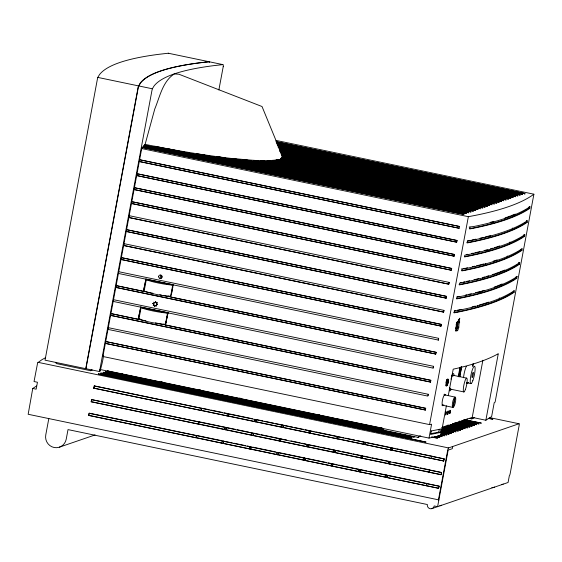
<?xml version="1.0" encoding="UTF-8"?>
<svg xmlns="http://www.w3.org/2000/svg" width="562" height="562" viewBox="0 0 562 562"><rect width="100%" height="100%" fill="white"/><g stroke="black" fill="none" stroke-linecap="round" stroke-linejoin="round"><path stroke-width="0.84" d="M455.494 330.828A3.042 0.548 -78.3 0 0 455.543 330.955L455.684 330.899A3.765 0.681 -78.3 0 1 456.119 330.323L456.147 330.323A3.126 0.562 -78.3 0 1 456.351 330.589L456.681 330.189A7.503 1.356 -78.3 0 0 457.608 327.007L457.939 323.754A2.859 0.52 -78.3 0 1 458.332 322.455L458.48 321.822A2.915 0.527 -78.3 0 0 458.437 321.155M455.508 328.903L455.55 328.405A5.227 0.941 -78.3 0 1 455.627 327.702M447.204 412.775L447.247 414.377L448.033 411.082M473.183 364.043L472.797 366.171M223.212 66.695A2.248 0.745 -77.2 0 0 222.826 64.609L213.546 65.67A1062.833 116.264 10.6 0 0 153.967 86.112L152.337 88.831L151.866 90.904L99.874 369.606C98.392 378.149 103.64 358.872 103.352 355.781L102.916 356.498L429.565 424.612L431.588 424.226L429.003 438.086L100.767 369.641M36.607 385.996A2114.68 231.319 10.6 0 0 32.751 388.475L28.163 414.278L438.866 499.906A2.234 0.421 -78.2 0 1 438.81 497.876L447.696 450.274A2.234 0.421 -78.2 0 1 448.56 447.928L519.035 423.748A2.234 0.421 -78.2 0 1 519.091 425.771L510.212 473.38A2.234 0.421 -78.2 0 1 509.341 475.719L508.083 482.484L431.932 508.596M48.817 418.571L45.761 434.953A10.643 10.383 71.1 0 0 54.05 447.485A10.643 10.383 71.1 0 0 66.218 439.217L68.009 429.6L427.373 504.528A3.548 3.463 71.1 0 0 430.141 508.708A3.548 3.463 71.1 0 0 434.194 505.955L437.601 506.664L448.153 450.113L452.291 448.694L452.698 446.516M88.641 415.437L89.281 413.175L88.641 415.437L438.69 488.308L426.418 485.744L426.825 483.559L439.098 486.123L438.824 487.577M441.507 473.204L441.001 474.742L91.185 401.795L91.592 399.61L198.028 421.683M93.728 388.152L94.367 385.89L201.428 408.216L201.02 410.401L93.728 388.152L443.776 461.016L431.504 458.459L431.911 456.274L444.184 458.838L443.917 460.292M91.185 401.795L91.824 399.533M93.959 388.075L94.367 385.89M102.916 356.498L141.708 148.565L142.348 147.511L464.057 214.396L142.453 147.328L142.186 148.375L142.348 147.511M105.551 343.312L105.874 341.584L425.701 408.272L425.378 410.007L105.361 343.375L425.378 410.007M430.808 380.881L430.415 382.097L110.581 315.408L111.086 313.61L146.036 320.895M115.983 287.372L435.81 354.06L115.8 287.435L116.306 285.637L143.401 291.39L145.958 279.04L173.237 284.73L170.679 297.08L436.133 352.332L435.922 353.484M121.202 259.398L121.525 257.67L441.353 324.358L441.029 326.093L121.02 259.461L441.029 326.093M123.809 245.418L124.132 243.683L443.966 310.372L443.643 312.107L123.626 245.475L443.643 312.107M446.467 296.968L446.066 298.183L126.239 231.495L126.745 229.696L446.572 296.385L126.745 229.696M129.028 217.445L129.351 215.71L449.178 282.405L448.855 284.133L128.846 217.508L448.673 284.196L449.178 282.405M131.634 203.458L451.286 270.21L131.452 203.521L131.965 201.723L451.792 268.418M134.248 189.471L134.571 187.736L454.398 254.431L454.075 256.16L134.065 189.535L454.075 256.16M136.854 175.485L137.177 173.756L457.011 240.445L456.688 242.18L136.671 175.548L456.688 242.18M139.467 161.498L459.112 228.256L139.285 161.561L139.79 159.77L459.618 226.458M143.226 147.103L144.23 145.319L468.743 212.787L144.385 145.151L144.223 146.015M144.23 145.319L144.146 146.106M105.466 372.571L105.67 371.482L383.558 429.431M111.086 313.61L138.182 319.364L140.739 307.014L168.017 312.704L165.46 325.047L168.017 312.704M143.401 291.39L145.958 279.04M140.739 307.014L138.182 319.364M138.962 318.921L141.09 307.533L167.511 313.048L165.39 324.436A15.546 1.7 10.6 0 1 150.468 322.265A15.546 1.7 10.6 0 1 138.962 318.921L140.669 319.279M146.303 279.567L144.181 290.954A15.546 1.7 10.6 0 0 155.688 294.291A15.546 1.7 10.6 0 0 170.602 296.462L172.731 285.075L146.303 279.567A15.546 1.7 10.6 0 0 157.81 282.904A15.546 1.7 10.6 0 0 172.731 285.075M152.857 303.705L153.37 303.564L152.899 303.691M154.669 306.445L154.796 306.002L154.929 306.48M155.555 301.682L155.688 302.159L155.815 301.71M157.114 304.597L157.627 304.449L157.163 304.583M171.41 294.53L172.78 287.182M218.864 89.969L223.212 66.695M233.623 159.496L233.785 158.625L478.107 209.57L232.106 158.477M88.873 415.36L195.927 437.686L196.567 435.424L221.646 440.65M91.416 401.718L198.477 424.043L199.11 421.781L225.025 427.183L224.386 429.445L225.025 427.183M195.927 437.686L196.567 435.424M198.477 424.043L199.11 421.781M201.02 410.401L201.66 408.138M272.746 161.196L272.907 160.332L489.811 205.559L272.317 160.409M249.486 447.97L249.753 446.516L249.121 448.778L221.842 443.088L222.25 440.903L232.204 442.856M226.936 415.803L227.343 413.618L228.706 413.899L228.298 416.084L201.252 410.316M223.205 443.376L223.613 441.191M224.386 429.445L225.748 429.726L226.388 427.464L235.583 429.382M223.437 443.292L223.845 441.114M225.748 429.726L226.388 427.464M228.298 416.084L228.931 413.822M279.581 438.557L279.173 440.741L253.026 435.417L251.664 435.128L252.071 432.951M250.483 449.059C251.066 443.165 252.057 450.942 249.121 448.778M253.026 435.417L253.666 433.154L259.518 434.377M228.53 416.006L254.438 421.409L254.846 419.224L254.207 421.486L255.57 421.774L256.209 419.512L262.897 420.903M253.258 435.339L253.666 433.154M255.57 421.774L256.209 419.512M276.392 454.461L276.799 452.284L278.169 452.565L277.761 454.749L250.715 448.982M319.083 446.797L306.62 444.324L306.22 446.509L278.942 440.819L279.349 438.634L286.796 440.06M281.485 427.176C283.353 421.359 279.771 428.834 283.079 427.38L308.995 432.782L309.402 430.604L305.222 429.733M280.305 441.107L280.712 438.922M282.848 427.457L283.487 425.195L292.683 427.113M277.761 454.749L278.394 452.487M280.536 441.022L280.944 438.845M283.079 427.38L283.487 425.195M277.986 454.672L303.901 460.074L304.309 457.889L303.67 460.152L331.18 465.757L331.587 463.58L328.243 462.877M343.888 437.791L336.448 436.365L336.041 438.55L308.763 432.866L309.402 430.604M305.033 460.433L305.44 458.255L304.077 457.967M306.22 446.509L307.583 446.79L307.99 444.605M310.126 433.147L310.533 430.963L314.109 431.581M305.264 460.355L305.672 458.171M307.583 446.79L308.215 444.528M310.357 433.07L310.765 430.885M338.802 465.083L358.858 469.263L358.458 471.448L330.948 465.842L331.587 463.58M307.807 446.713L333.723 452.115L334.13 449.93L333.491 452.192L361.001 457.805L361.408 455.62L353.048 453.878M332.311 466.123L332.718 463.938L331.355 463.657M334.854 452.48L335.261 450.295L333.898 450.014M336.041 438.55L337.404 438.838L337.811 436.653M332.542 466.046L332.95 463.861L337.13 464.732M335.085 452.403L335.493 450.218M337.404 438.838L338.036 436.576M379.448 473.555L386.136 474.953L385.729 477.138L358.226 471.525L358.858 469.263M371.967 457.819L388.686 461.311L388.279 463.488L360.769 457.882L361.408 455.62M363.312 444.24C365.181 438.423 361.598 445.898 364.907 444.444L390.59 449.923L391.229 447.661L390.955 449.122M359.589 471.813L360.228 469.551L366.916 470.942M362.132 458.163L362.539 455.986L361.176 455.698M364.675 444.521L365.314 442.259L390.393 447.493M359.821 471.729L360.228 469.551M362.364 458.086L362.771 455.901M364.907 444.444L365.314 442.259M426.418 485.744L385.497 477.215L386.136 474.953M420.341 467.907L429.6 469.839L429.192 472.024L388.047 463.573L388.686 461.311M386.867 477.496L387.499 475.234L427.05 483.482M389.41 463.854L389.817 461.669L388.454 461.388M390.59 449.923L391.953 450.211L392.36 448.026L390.997 447.745M387.092 477.419L387.499 475.234M389.642 463.776L390.049 461.592M391.953 450.211L392.592 447.949M425.195 410.07L425.701 408.272M430.415 382.097L430.738 380.362L165.46 325.047M435.627 354.123L435.95 352.395M438.564 338.408L438.241 340.136L438.641 338.921M440.847 326.157L441.353 324.358M443.46 312.17L443.966 310.372M446.066 298.183L446.39 296.448M451.286 270.21L451.609 268.481L131.965 201.723M453.892 256.223L454.398 254.431M456.506 242.243L457.011 240.445M459.112 228.256L459.435 226.521L139.79 159.77M428.096 395.444L428.307 394.285L108.297 327.66L107.974 329.395L427.801 396.084L428.307 394.285M433.204 368.047L433.527 366.319L113.517 299.687L113.194 301.422L433.021 368.11L433.527 366.319M429.565 424.612L468.357 216.679A1783.064 195.049 10.6 0 0 533.9 194.192L495.108 402.118L494.209 402.736L491.624 416.597L485.863 420.243L472.221 417.397L441.908 427.801M462.196 269.184L461.873 270.912L465.638 270.196A1783.064 195.049 10.6 0 0 520.279 251.446L521.965 250.294L522.288 248.566L520.602 249.718A1783.064 195.049 10.6 0 1 465.961 268.467L461.339 269.001M470.022 227.224L469.699 228.959L473.464 228.242A1783.064 195.049 10.6 0 0 528.104 209.493L529.79 208.34L530.114 206.605L528.428 207.757A1783.064 195.049 10.6 0 1 473.787 226.507L469.172 227.048M441.233 474.658L428.961 472.101L429.6 469.839M446.671 383.86L446.938 382.42M447.521 380.404L446.713 384.724L447.759 380.348L447.106 380.312L447.759 380.348M430.59 433.745L438.782 432.087L439.301 429.312M446.368 405.848L440.798 435.705L429.003 438.086M448.279 395.613L453.211 369.164L454.089 368.981A1783.064 195.049 10.6 0 0 497.82 353.976L498.276 353.702L485.863 420.243M458.234 376.681L459.948 367.52M458.662 376.772L460.369 367.604M438.458 488.385L439.098 486.123M441.001 474.742L441.409 472.558L91.592 399.61M443.551 461.1L444.184 458.838M459.414 375.88L459.807 374.215M459.688 376.786L461.311 368.117A3.99 0.752 -78.2 0 1 461.683 366.642M459.779 376.751L461.297 368.602A3.548 0.667 -78.2 0 1 461.718 366.831M477.321 307.182L477.644 305.454M479.927 293.195L480.25 291.467A1783.064 195.049 10.6 0 1 475.48 292.732M482.54 279.216L482.863 277.48A1783.064 195.049 10.6 0 0 485.168 276.827M485.147 265.229L485.47 263.494M487.76 251.242L487.971 250.083M490.366 237.255L490.689 235.52M492.972 223.269L493.296 221.54M472.698 366.213L473.007 364.583A3.548 0.667 -78.2 0 0 473.148 363.691M472.221 417.397L482.884 360.242M499.197 299.679L499.52 297.944M501.803 285.693L502.126 283.958A1783.064 195.049 10.6 0 1 497.229 285.953M504.416 271.706L504.739 269.978M507.022 257.719L507.346 255.991M509.629 243.732L509.952 242.004M512.242 229.753L512.565 228.017M514.848 215.766L515.171 214.031M524.76 194.375L524.922 193.511L276.609 141.729M453.941 312.549L456.955 311.973A1783.064 195.049 10.6 0 0 511.603 293.231L513.282 292.071L513.499 290.919M456.555 298.562L459.568 297.993A1783.064 195.049 10.6 0 0 514.209 279.244L515.895 278.092L516.113 276.933M459.161 284.583L462.175 284.007A1783.064 195.049 10.6 0 0 516.815 265.257L518.501 264.105L518.719 262.946M461.774 270.596L464.788 270.02A1783.064 195.049 10.6 0 0 519.428 251.27L521.115 250.118L521.325 248.959M464.381 256.609L467.394 256.033A1783.064 195.049 10.6 0 0 522.035 237.283L523.721 236.131L524.044 234.396M466.987 242.622L470.001 242.046A1783.064 195.049 10.6 0 0 524.648 223.297L526.327 222.145L526.65 220.416M469.6 228.636L472.614 228.06A1783.064 195.049 10.6 0 0 527.254 209.31L528.94 208.158L529.264 206.43M514.139 292.254L514.462 290.519L512.776 291.671A1783.064 195.049 10.6 0 1 458.135 310.421L454.363 311.137L454.04 312.872L457.812 312.156A1783.064 195.049 10.6 0 0 512.453 293.406L514.139 292.254L513.282 292.071M517.068 276.532L515.382 277.684A1783.064 195.049 10.6 0 1 460.742 296.434L456.976 297.15L456.653 298.886L460.418 298.169A1783.064 195.049 10.6 0 0 515.059 279.419L516.745 278.267L517.068 276.532L516.218 276.356M519.681 262.545L517.995 263.697A1783.064 195.049 10.6 0 1 463.348 282.447L459.583 283.171L459.259 284.899L463.025 284.182A1783.064 195.049 10.6 0 0 517.672 265.433L519.358 264.281L519.681 262.545L518.824 262.37M524.571 236.307L524.894 234.579L523.215 235.731A1783.064 195.049 10.6 0 1 468.567 254.481L464.802 255.197L464.479 256.932L468.244 256.209A1783.064 195.049 10.6 0 0 522.892 237.459L524.571 236.307L523.721 236.131M527.184 222.327L527.507 220.592L525.821 221.744A1783.064 195.049 10.6 0 1 471.181 240.494L467.408 241.21L467.085 242.946L470.858 242.229A1783.064 195.049 10.6 0 0 525.498 223.479L527.184 222.327L526.327 222.145M449.319 412.044L449.53 411.166M456.26 324.091L456.147 324.611L457.897 323.951M160.718 275.254L160.022 278.246A1.553 1.51 71.1 0 0 161.849 277.129A1.553 1.51 71.1 0 0 160.718 275.254L160.627 275.282M145.115 144.364L154.768 108.993C159.812 96.952 162.516 81.525 174.276 73.917L178.92 74.226L262.025 106.52L282.553 156.454L280.171 159.362C263.803 162.334 247.132 159.566 230.729 158.358C201.99 154.986 173.461 150.131 145.115 144.364L144.385 145.151M222.833 64.602L168.277 53.228L158.997 54.296A1062.833 116.264 10.6 0 0 99.418 74.739L97.781 77.458L97.31 79.53L45.03 360.179L99.6 371.566L99.874 369.606M445.434 412.234L445.785 411.637L445.364 414.812M142.453 147.328L143.233 146.408L466.404 213.588L143.387 146.232M45.691 357.622A2115.024 231.361 10.6 0 0 41.455 360.017L37.626 362.869L34.043 381.542L37.45 382.251L36.158 389.185L32.751 388.468M449.902 410.281L450.05 411.798L449.277 413.625M55.357 362.307L56.523 363.614L90.623 370.723L91.95 369.726M381.563 427.647L383.888 430.26L417.988 437.369L419.983 435.866M469.27 418.367L471.827 418.901L473.822 417.397M153.784 302.117L154.03 302.489M153.714 305.257L153.187 305.335L153.588 305.075M157.297 302.827L156.77 302.897L157.177 302.644M156.229 305.812L156.517 306.164M420.819 436.014L417.988 437.369M474.658 417.538L471.827 418.901M455.515 328.84L457.313 328.145M456.484 323.157L458.332 322.455M455.873 326.044L457.637 325.377M456.295 327.217L457.566 326.733M137.177 173.756L456.829 240.508M134.571 187.736L454.215 254.495M121.525 257.67L441.17 324.422M152.941 303.473L153.37 303.564M157.156 304.379L157.585 304.471M524.922 193.511L275.851 141.772M105.874 341.584L425.518 408.335M90.623 370.723L92.084 370.225M105.67 371.482L105.206 371.637L383.951 429.768M107.974 370.688L107.511 370.85L334.285 418.135M59.424 447.155L95.076 434.925M221.842 443.088L196.159 437.608M251.664 435.128L225.98 429.649M466.678 382.975L468.251 382.434M466.601 383.403L468.174 382.863M466.846 419.083L467.31 418.929M431.504 458.459L392.185 450.134M467.31 240.887L470.324 240.318M466.207 254.586L467.717 254.298M463.601 268.573L465.111 268.285M460.236 282.7L461.746 282.419M456.878 296.834L459.14 296.399M454.265 310.821L455.775 310.533M85.747 368.679L138.175 86.913L140.114 83.225A1062.833 116.264 10.6 0 1 199.693 62.782L208.98 61.715A2.255 0.604 -82.2 0 1 209.31 62.094M85.93 368.728L138.385 86.955L140.331 83.267A1062.833 116.264 10.6 0 1 199.91 62.825L209.19 61.757A2.255 0.604 -82.2 0 1 209.521 62.143M97.802 77.408L152.358 88.782M276.019 140.416L533.9 194.192M277.045 143.113L522.583 194.312L276.525 143.205M277.558 144.511L520.243 195.112L277.038 144.603M277.537 145.797L517.897 195.92L278.085 146.113M278.675 147.328L515.558 196.721L278.155 147.42M278.998 148.684L513.218 197.522L279.173 148.923M279.848 150.152L510.879 198.33L279.904 150.37M279.841 151.445L508.54 199.131L279.939 151.67M280.67 152.906L506.193 199.932L281.014 153.18M281.133 154.297L503.854 200.739L281.471 154.571M281.597 155.681L501.515 201.54L281.934 155.955L282.553 156.454M528.94 208.158L529.79 208.34M282.047 157.072L499.175 202.341L281.906 157.241M281.148 158.175L496.829 203.149L281 158.344M280.241 159.278L494.49 203.95L279.876 159.397M276.687 159.826L492.15 204.751L276.097 159.903M268.257 160.648L487.472 206.359L267.182 160.627M261.4 160.514L485.125 207.16L260.325 160.486M254.537 160.374L482.786 207.968L253.462 160.353M244.491 159.573L480.447 208.769L242.819 159.425M218.885 156.812L475.761 210.378L216.3 156.475M201.168 154.41L473.422 211.179L196.693 153.679M168.122 148.811L471.082 211.986L154.81 146.232M141.708 148.565L468.357 216.679M521.115 250.118L521.965 250.294M518.501 264.105L519.358 264.281M515.895 278.092L516.745 278.267M126.422 231.432L446.249 298.12M458.473 322.124L459.632 322.363A2.859 0.724 -77.8 0 0 459.006 323.979L458.789 327.246A7.496 1.904 -77.8 0 1 457.721 330.407L457.327 330.828A3.14 0.794 -77.8 0 0 456.99 330.498L456.99 330.498A3.786 0.955 -77.8 0 0 456.393 331.046L456.196 331.088A3.056 0.773 -77.8 0 1 456.007 330.407A9.716 2.466 -77.8 0 1 455.993 329.845A10.109 2.564 -77.8 0 1 456.007 329.009L456.028 328.503A5.213 1.321 -77.8 0 1 456.105 327.548L456.829 323.663A3 0.759 -77.8 0 1 458.311 321.661A1.834 0.464 -77.8 0 0 458.775 321.555A2.929 0.745 -77.8 0 1 459.625 322.054L459.632 322.363M457.608 327.007L458.789 327.246M438.746 338.345L118.73 271.713L118.406 273.448L438.423 340.08M168.045 295.928L170.602 296.462M117.156 285.819L152.962 293.28M159.777 294.706L161.484 295.057M163.191 295.415L436.133 352.332M452.902 375.24L466.544 378.086M466.797 382.722L471.061 383.607M163.683 324.077L165.39 324.436M155.414 322.855L430.921 380.298M110.763 315.345L430.597 382.034M450.317 389.101L463.952 391.946M489.825 417.657L519.035 423.748M488.596 418.283L492.888 419.182L488.132 418.444M464.191 419.547L481.367 423.13L463.727 419.709M461.887 420.341L479.063 423.924L462.28 420.678M459.583 421.128L476.759 424.71L459.119 421.289M458.135 422.097L474.454 425.504L457.672 422.259M455.831 422.891L472.15 426.291L454.51 422.87M452.67 423.502L469.846 427.085L453.063 423.839M451.223 424.472L467.542 427.872L450.759 424.626M448.062 425.083L465.245 428.666L447.598 425.244M445.757 425.877L462.94 429.459L446.151 426.214M444.31 426.846L460.636 430.246L442.989 426.825M442.006 427.633L458.332 431.04L442.406 427.97M442.28 428.961L456.028 431.827L441.816 429.122M441.697 430.113L453.724 432.621L441.233 430.267M441.107 431.258L451.419 433.407L441.507 431.595M438.782 432.087L449.115 434.201L440.917 432.747M440.798 433.738L446.811 434.988L441.191 434.075M440.208 434.883L444.507 435.782L440.608 435.22M438.767 435.852L442.203 436.569L437.447 435.831M435.599 436.463L439.898 437.362L434.278 436.442M431.581 436.899L437.594 438.149L431.974 437.236M120.858 373.379L122.572 373.737M161.231 381.795L162.945 382.153M199.025 389.677L200.739 390.035M239.398 398.093L241.112 398.451M317.565 414.398L319.279 414.756M335.999 418.493L382.385 428.167M37.893 362.3L448.56 447.928M202.496 408.307L209.183 409.705M210.855 410.049L222.552 412.494M224.224 412.838L227.568 413.541M229.767 413.997L252.338 418.704M264.569 421.254L273.764 423.172M275.436 423.516L282.124 424.914M294.355 427.464L303.55 429.382M315.781 431.932L336.673 436.288M345.56 438.142L354.755 440.06M356.427 440.411L363.115 441.802M393.435 448.125L395.114 448.476M396.8 448.827L408.581 451.286M410.267 451.637L422.048 454.089M423.727 454.44L432.143 456.196M281.892 424.991L283.255 425.279M363.719 442.055L365.082 442.343M94.135 385.968L443.959 458.915M255.801 421.697L281.717 427.099M337.636 438.753L363.544 444.163M237.255 429.733L248.959 432.171M250.631 432.522L252.303 432.866M261.19 434.721L278.745 438.381M290.976 440.931L300.164 442.849M301.836 443.2L306.016 444.071M320.754 447.141L333.294 449.762M336.329 450.394L340.509 451.265M342.181 451.609L351.376 453.527M363.607 456.077L370.295 457.475M393.414 462.294L405.195 464.753M406.874 465.104L418.655 467.556M429.368 469.916L441.641 472.48M198.702 423.959L224.617 429.368M233.876 443.2L245.58 445.645M247.252 445.989L248.917 446.34M252.795 447.148L275.359 451.855M279.23 452.663L304.309 457.889M306.508 458.346L326.571 462.533M368.581 471.293L377.776 473.211M90.131 413.358L196.335 435.501M249.528 446.593L250.891 446.874M358.633 469.34L359.996 469.628M385.904 475.031L387.274 475.319M89.049 413.26L438.866 486.2M445.02 394.447L444.177 394.264A5.768 1.461 -77.8 0 1 444.816 394.854M454.995 397.067A5.318 1.349 -77.8 0 0 452.312 404.731A5.318 1.349 -77.8 0 0 454.503 405.371A5.318 1.349 -77.8 0 0 455.332 397.165L444.099 394.707A5.318 1.349 -77.8 0 1 444.683 395.248M453.056 407.457L442.161 405.104A5.318 1.349 -77.8 0 0 442.561 404.844M442.912 405.722L442.076 405.539A5.768 1.461 -77.8 0 0 442.512 405.258M168.277 53.235A2.248 0.745 -77.2 0 1 168.67 53.622M447.689 379.048A3.548 0.899 -77.8 0 1 447.956 379.856M447.914 381.352A3.548 0.899 -77.8 0 1 447.781 382.244M447.324 384.001A3.548 0.899 -77.8 0 1 445.947 385.848M446.6 380.137A3.548 0.899 -77.8 0 1 446.902 379.547M447.584 379.476A3.098 0.787 -77.8 0 1 447.809 380.179M447.774 381.493A3.098 0.787 -77.8 0 1 447.654 382.272M447.261 383.811A3.098 0.787 -77.8 0 1 445.912 385.16M445.982 382.624A3.098 0.787 -77.8 0 1 446.376 381.085M446.628 380.432A3.098 0.787 -77.8 0 1 447.148 379.568M443.832 404.802A5.768 1.461 -77.8 0 1 442.406 400.411A5.768 1.461 -77.8 0 1 445.652 395.037M457.995 321.183A2.915 0.527 -78.3 0 0 457.897 321.373L457.552 321.499A2.993 0.541 -78.3 0 0 457.173 321.415M456.597 322.764A2.993 0.541 -78.3 0 1 456.716 322.405M458.487 319.378A2.866 0.52 -78.3 0 1 458.304 319.982M514.497 214.319A1783.064 195.049 10.6 0 1 510.998 215.745M510.275 216.026A1783.064 195.049 10.6 0 1 504.992 217.944M492.516 221.751A1783.064 195.049 10.6 0 1 490.141 222.383M499.773 245.917A1783.064 195.049 10.6 0 1 494.117 247.751M492.642 248.2A1783.064 195.049 10.6 0 1 490.387 248.861M487.296 249.725A1783.064 195.049 10.6 0 1 484.114 250.568M480.004 251.593A1783.064 195.049 10.6 0 1 474.876 252.781M473.316 253.125A1783.064 195.049 10.6 0 1 471.743 253.469M488.554 302.124A1783.064 195.049 10.6 0 1 484.514 303.438M483.678 303.691A1783.064 195.049 10.6 0 1 479.189 305.018M475.283 306.093A1783.064 195.049 10.6 0 1 472.052 306.922M461.304 309.409A1783.064 195.049 10.6 0 1 457.278 310.245M503.376 270.554A1783.064 195.049 10.6 0 1 499.836 271.966M499.105 272.247A1783.064 195.049 10.6 0 1 495.333 273.617M494.56 273.884A1783.064 195.049 10.6 0 1 492.179 274.685M488.898 275.724A1783.064 195.049 10.6 0 1 486.678 276.392M478.894 278.541A1783.064 195.049 10.6 0 1 473.949 279.764M469.663 280.754A1783.064 195.049 10.6 0 1 466.523 281.443M464.929 281.773A1783.064 195.049 10.6 0 1 463.313 282.11M489.909 235.738A1783.064 195.049 10.6 0 1 485.097 236.995M483.446 237.403A1783.064 195.049 10.6 0 1 480.074 238.211M475.93 239.145A1783.064 195.049 10.6 0 1 471.947 239.988M497.166 259.897A1783.064 195.049 10.6 0 1 493.162 261.218M483.903 263.922A1783.064 195.049 10.6 0 1 476.555 265.784M474.862 266.177A1783.064 195.049 10.6 0 1 472.27 266.767M467.535 267.793A1783.064 195.049 10.6 0 1 465.919 268.123M496.499 286.234A1783.064 195.049 10.6 0 1 494.258 287.063M484.072 290.378A1783.064 195.049 10.6 0 1 481.796 291.032M471.335 293.75A1783.064 195.049 10.6 0 1 468.785 294.348M467.05 294.741A1783.064 195.049 10.6 0 1 465.491 295.085M461.121 367.028A3.99 0.752 -78.2 0 1 461.254 366.55M461.065 367.604A3.548 0.667 -78.2 0 1 461.297 366.747M463.517 377.755A8.866 1.672 -78.2 0 1 466.348 366.333M451.462 376.491A8.866 1.672 -78.2 0 1 454.047 375.606M451.124 389.361A8.866 1.672 -78.2 0 1 449.298 389.993M450.991 379.139A7.095 1.335 -78.2 0 1 453.464 375.922M450.738 388.735A7.095 1.335 -78.2 0 1 449.663 387.429M167.511 313.048A15.546 1.7 10.6 0 1 152.59 310.877A15.546 1.7 10.6 0 1 141.09 307.533M503.215 484.015A3.548 3.463 71.1 0 1 501.522 484.592M494.434 487.029A3.548 3.463 71.1 0 1 491.834 487.535M441.521 505.182A3.548 3.463 71.1 0 1 439.821 505.765M445.406 414.433C446.256 417.278 446.86 407.078 445.406 414.433M447.521 413.709C448.371 416.554 448.975 406.354 447.521 413.709M449.635 412.986C450.485 415.831 451.082 405.631 449.635 412.986M431.3 430.963L430.654 434.426L440.489 432.438L441.135 428.975L431.3 430.963M454.595 397.98L452.979 406.642L453.457 406.544L455.072 397.882L454.595 397.98M98.757 373.856L98.294 374.011L426.073 442.104L98.757 373.856M101.062 373.063L100.598 373.224L412.009 437.903L101.062 373.063M103.366 372.276L102.902 372.43L414.313 437.11L103.366 372.276M458.557 321.225A2.873 0.731 -77.8 0 0 459.793 318.204A2.873 0.731 -77.8 0 0 458.557 321.232M447.429 384.556A3.098 0.787 -77.8 0 0 447.998 379.568A3.098 0.787 -77.8 0 0 446.284 383.495A3.098 0.787 -77.8 0 0 447.429 384.556M447.457 384.844A3.548 0.899 -77.8 0 0 448.111 379.139A3.548 0.899 -77.8 0 0 446.144 383.628A3.548 0.899 -77.8 0 0 447.457 384.844M472.832 380.629A8.866 1.672 -78.2 0 0 474.714 366.41A8.866 1.672 -78.2 0 0 470.492 377.79A8.866 1.672 -78.2 0 0 472.832 380.629M472.726 376.645A2.662 0.499 -78.2 0 0 473.288 372.381A2.662 0.499 -78.2 0 0 472.024 375.795A2.662 0.499 -78.2 0 0 472.726 376.645M153.609 303.698A1.77 1.728 71.1 0 0 155.885 305.735A1.77 1.728 71.1 0 0 156.44 302.735A1.77 1.728 71.1 0 0 153.609 303.698M153.728 303.775A1.553 1.51 71.1 0 0 155.716 305.552A1.553 1.51 71.1 0 0 156.208 302.932A1.553 1.51 71.1 0 0 153.728 303.775M158.681 276.321A1.77 1.728 71.1 0 0 160.873 278.45A1.77 1.728 71.1 0 0 161.561 275.478A1.77 1.728 71.1 0 0 158.681 276.321M465.371 389.564A7.095 1.335 -78.2 0 0 466.874 378.191A7.095 1.335 -78.2 0 0 463.502 387.295A7.095 1.335 -78.2 0 0 465.371 389.564"/></g></svg>
